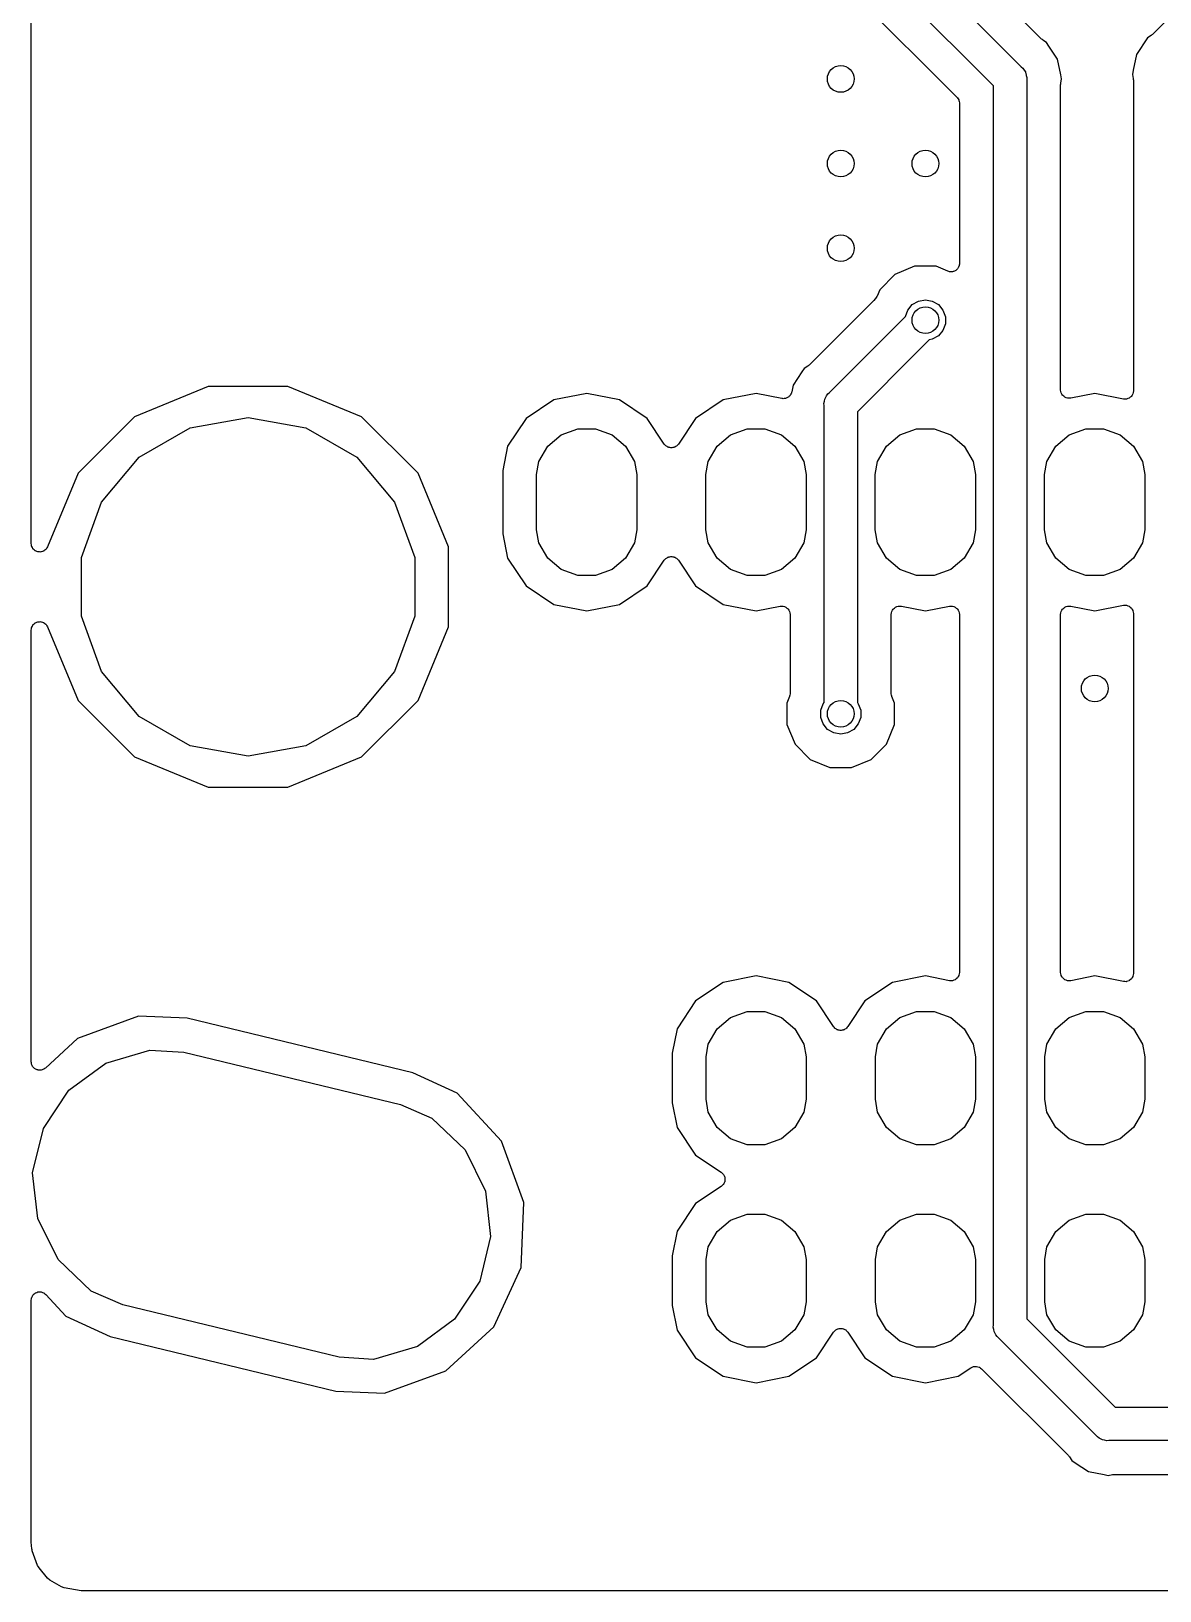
# Model space of a CAD drawing. Extents: x 106 to 188.7, y -135.7 to -88.7.
# Drawn here: x 105.97 to 122.9, y -135.71 to -112.31 of the extents above; entities that cross this region are included whole.
import ezdxf

# ---------------------------------------------------------------- set-up
doc = ezdxf.new("R2010")
doc.units = 0
doc.header["$MEASUREMENT"] = 0
doc.layers.add('BLACK', color=7, linetype='CONTINUOUS')

msp = doc.modelspace()

# ---------------------------------------------------------------- linework, layer by layer
at = {"layer": 'BLACK', "linetype": 'CONTINUOUS'}
for p, q in [((105.968, -120.002), (105.968, -103.518)), ((129.235, -105.913), (122.785, -112.363)), ((121.124, -112.432), (115.095, -106.403)), ((114.55, -106.576), (120.819, -112.846)), ((120.4, -113.134), (114.131, -106.864)), ((113.826, -107.278), (119.855, -113.307)), ((121.135, -112.44), (121.124, -112.432)), ((121.144, -112.448), (121.135, -112.44)), ((121.196, -112.484), (121.144, -112.448)), ((121.232, -112.536), (121.196, -112.484)), ((121.293, -112.628), (121.232, -112.536)), ((121.232, -112.536), (121.232, -112.536)), ((122.713, -112.414), (122.545, -112.665)), ((122.766, -112.379), (122.713, -112.414)), ((122.775, -112.37), (122.766, -112.379)), ((122.785, -112.363), (122.775, -112.37)), ((121.364, -112.734), (121.293, -112.628)), ((121.293, -112.628), (121.293, -112.628)), ((121.41, -112.968), (121.364, -112.734)), ((122.545, -112.665), (122.499, -112.898)), ((120.819, -112.846), (120.844, -112.867)), ((120.844, -112.867), (120.861, -112.896)), ((120.861, -112.896), (120.88, -112.923)), ((120.88, -112.923), (120.883, -112.934)), ((120.883, -112.934), (120.889, -112.943)), ((120.889, -112.943), (120.894, -112.976)), ((120.894, -112.976), (120.903, -113.008)), ((120.903, -113.008), (120.9, -113.041)), ((121.423, -113.03), (121.41, -112.968)), ((121.41, -112.968), (121.41, -112.968)), ((122.499, -112.898), (122.487, -112.961)), ((122.487, -112.961), (122.499, -113.023)), ((122.499, -112.898), (122.499, -112.898)), ((120.4, -131.726), (120.4, -113.134)), ((120.9, -113.041), (120.9, -131.634)), ((121.408, -113.117), (121.41, -113.105)), ((121.408, -117.695), (121.408, -113.117)), ((121.41, -113.092), (121.423, -113.03)), ((121.41, -113.105), (121.41, -113.092)), ((122.499, -113.023), (122.499, -113.035)), ((122.499, -113.035), (122.501, -113.048)), ((122.501, -113.048), (122.501, -117.708)), ((119.855, -113.307), (119.858, -113.311)), ((119.858, -113.311), (119.862, -113.315)), ((119.862, -113.315), (119.871, -113.329)), ((119.871, -113.329), (119.88, -113.343)), ((119.88, -113.343), (119.882, -113.348)), ((119.882, -113.348), (119.884, -113.353)), ((119.884, -113.353), (119.887, -113.369)), ((119.887, -113.369), (119.892, -113.386)), ((119.892, -113.386), (119.891, -113.391)), ((119.891, -113.391), (119.892, -113.397)), ((119.892, -113.397), (119.892, -115.797)), ((119.889, -115.824), (119.886, -115.832)), ((119.89, -115.811), (119.889, -115.824)), ((119.892, -115.797), (119.89, -115.811)), ((118.922, -115.965), (118.695, -116.192)), ((119.219, -115.841), (118.922, -115.965)), ((119.541, -115.841), (119.219, -115.841)), ((119.716, -115.914), (119.541, -115.841)), ((119.73, -115.917), (119.716, -115.914)), ((119.743, -115.922), (119.73, -115.917)), ((119.751, -115.922), (119.743, -115.922)), ((119.759, -115.924), (119.751, -115.922)), ((119.773, -115.922), (119.759, -115.924)), ((119.787, -115.922), (119.773, -115.922)), ((119.795, -115.919), (119.787, -115.922)), ((119.803, -115.918), (119.795, -115.919)), ((119.815, -115.912), (119.803, -115.918)), ((119.829, -115.907), (119.815, -115.912)), ((119.835, -115.902), (119.829, -115.907)), ((119.842, -115.898), (119.835, -115.902)), ((119.852, -115.887), (119.842, -115.898)), ((119.862, -115.879), (119.852, -115.887)), ((119.866, -115.871), (119.862, -115.879)), ((119.872, -115.865), (119.866, -115.871)), ((119.877, -115.852), (119.872, -115.865)), ((119.884, -115.84), (119.877, -115.852)), ((119.886, -115.832), (119.884, -115.84)), ((118.652, -116.294), (118.641, -116.31)), ((118.653, -116.292), (118.652, -116.294)), ((118.655, -116.289), (118.653, -116.292)), ((118.695, -116.192), (118.655, -116.289)), ((118.606, -116.352), (117.636, -117.322)), ((118.627, -116.33), (118.606, -116.352)), ((118.606, -116.352), (118.606, -116.352)), ((118.629, -116.328), (118.627, -116.33)), ((118.631, -116.326), (118.629, -116.328)), ((118.641, -116.31), (118.631, -116.326)), ((119.08, -116.596), (119.116, -116.497)), ((119.116, -116.497), (119.184, -116.416)), ((119.184, -116.416), (119.276, -116.363)), ((119.276, -116.363), (119.38, -116.345)), ((119.38, -116.345), (119.484, -116.363)), ((119.484, -116.363), (119.576, -116.416)), ((119.576, -116.416), (119.644, -116.497)), ((119.644, -116.497), (119.68, -116.597)), ((117.941, -117.735), (118.919, -116.757)), ((118.919, -116.757), (119.08, -116.596)), ((118.919, -116.757), (118.919, -116.757)), ((119.68, -116.702), (119.644, -116.802)), ((119.68, -116.597), (119.68, -116.702)), ((119.439, -116.944), (119.272, -117.111)), ((119.484, -116.936), (119.439, -116.944)), ((119.576, -116.883), (119.484, -116.936)), ((119.644, -116.802), (119.576, -116.883)), ((119.272, -117.111), (118.36, -118.023)), ((119.272, -117.111), (119.272, -117.111)), ((117.528, -117.426), (117.396, -117.624)), ((117.564, -117.373), (117.528, -117.426)), ((117.528, -117.426), (117.528, -117.426)), ((117.616, -117.338), (117.564, -117.373)), ((117.625, -117.329), (117.616, -117.338)), ((117.636, -117.322), (117.625, -117.329)), ((108.622, -117.642), (107.516, -118.1)), ((109.818, -117.642), (108.622, -117.642)), ((110.924, -118.1), (109.818, -117.642)), ((117.396, -117.624), (117.376, -117.725)), ((121.408, -117.696), (121.408, -117.695)), ((121.408, -117.697), (121.408, -117.696)), ((121.412, -117.718), (121.408, -117.697)), ((113.809, -117.845), (113.393, -118.123)), ((114.3, -117.748), (113.809, -117.845)), ((114.791, -117.845), (114.3, -117.748)), ((115.207, -118.123), (114.791, -117.845)), ((116.349, -117.845), (115.933, -118.123)), ((116.84, -117.748), (116.349, -117.845)), ((117.227, -117.824), (116.84, -117.748)), ((117.238, -117.825), (117.227, -117.824)), ((117.249, -117.827), (117.238, -117.825)), ((117.26, -117.825), (117.249, -117.827)), ((117.271, -117.825), (117.26, -117.825)), ((117.281, -117.822), (117.271, -117.825)), ((117.292, -117.82), (117.281, -117.822)), ((117.302, -117.815), (117.292, -117.82)), ((117.312, -117.811), (117.302, -117.815)), ((117.321, -117.804), (117.312, -117.811)), ((117.331, -117.799), (117.321, -117.804)), ((117.338, -117.791), (117.331, -117.799)), ((117.347, -117.784), (117.338, -117.791)), ((117.353, -117.774), (117.347, -117.784)), ((117.36, -117.766), (117.353, -117.774)), ((117.364, -117.755), (117.36, -117.766)), ((117.37, -117.746), (117.364, -117.755)), ((117.372, -117.735), (117.37, -117.746)), ((117.376, -117.725), (117.372, -117.735)), ((117.857, -117.897), (117.866, -117.865)), ((117.86, -117.93), (117.857, -117.897)), ((117.86, -122.386), (117.86, -117.93)), ((117.866, -117.865), (117.871, -117.833)), ((117.871, -117.833), (117.877, -117.823)), ((117.877, -117.823), (117.88, -117.812)), ((117.88, -117.812), (117.899, -117.785)), ((117.899, -117.785), (117.916, -117.756)), ((117.916, -117.756), (117.941, -117.735)), ((121.416, -117.738), (121.412, -117.718)), ((121.416, -117.739), (121.416, -117.738)), ((121.417, -117.741), (121.416, -117.739)), ((121.427, -117.758), (121.417, -117.741)), ((121.438, -117.776), (121.427, -117.758)), ((121.439, -117.777), (121.438, -117.776)), ((121.44, -117.778), (121.439, -117.777)), ((121.456, -117.791), (121.44, -117.778)), ((121.471, -117.805), (121.456, -117.791)), ((121.473, -117.805), (121.471, -117.805)), ((121.474, -117.806), (121.473, -117.805)), ((121.494, -117.813), (121.474, -117.806)), ((121.513, -117.82), (121.494, -117.813)), ((121.514, -117.82), (121.513, -117.82)), ((121.516, -117.82), (121.514, -117.82)), ((121.536, -117.82), (121.516, -117.82)), ((121.557, -117.82), (121.536, -117.82)), ((121.558, -117.819), (121.557, -117.82)), ((121.56, -117.819), (121.558, -117.819)), ((121.92, -117.748), (121.56, -117.819)), ((122.35, -117.833), (121.92, -117.748)), ((122.351, -117.833), (122.35, -117.833)), ((122.352, -117.833), (122.351, -117.833)), ((122.373, -117.833), (122.352, -117.833)), ((122.394, -117.834), (122.373, -117.833)), ((122.395, -117.833), (122.394, -117.834)), ((122.396, -117.833), (122.395, -117.833)), ((122.416, -117.826), (122.396, -117.833)), ((122.436, -117.82), (122.416, -117.826)), ((122.437, -117.819), (122.436, -117.82)), ((122.438, -117.818), (122.437, -117.819)), ((122.454, -117.805), (122.438, -117.818)), ((122.47, -117.792), (122.454, -117.805)), ((122.471, -117.791), (122.47, -117.792)), ((122.472, -117.79), (122.471, -117.791)), ((122.482, -117.772), (122.472, -117.79)), ((122.493, -117.754), (122.482, -117.772)), ((122.494, -117.752), (122.493, -117.753)), ((122.493, -117.753), (122.493, -117.754)), ((122.497, -117.732), (122.494, -117.752)), ((122.501, -117.711), (122.497, -117.732)), ((122.501, -117.708), (122.501, -117.71)), ((122.501, -117.71), (122.501, -117.711)), ((107.516, -118.1), (106.67, -118.946)), ((108.352, -118.265), (109.22, -118.111)), ((109.22, -118.111), (110.088, -118.265)), ((111.77, -118.946), (110.924, -118.1)), ((113.393, -118.123), (113.114, -118.54)), ((115.464, -118.508), (115.207, -118.123)), ((115.933, -118.123), (115.676, -118.508)), ((118.36, -118.023), (118.36, -122.386)), ((107.588, -118.705), (108.352, -118.265)), ((110.088, -118.265), (110.852, -118.705)), ((113.716, -118.541), (113.919, -118.371)), ((113.919, -118.371), (114.168, -118.28)), ((114.168, -118.28), (114.432, -118.28)), ((114.432, -118.28), (114.681, -118.371)), ((114.681, -118.371), (114.884, -118.541)), ((116.256, -118.541), (116.459, -118.371)), ((116.459, -118.371), (116.708, -118.28)), ((116.708, -118.28), (116.972, -118.28)), ((116.972, -118.28), (117.221, -118.371)), ((117.221, -118.371), (117.424, -118.541)), ((118.796, -118.541), (118.999, -118.371)), ((118.999, -118.371), (119.248, -118.28)), ((119.248, -118.28), (119.512, -118.28)), ((119.512, -118.28), (119.761, -118.371)), ((119.761, -118.371), (119.964, -118.541)), ((121.336, -118.541), (121.539, -118.371)), ((121.539, -118.371), (121.788, -118.28)), ((121.788, -118.28), (122.052, -118.28)), ((122.052, -118.28), (122.301, -118.371)), ((122.301, -118.371), (122.504, -118.541)), ((113.114, -118.54), (113.041, -118.907)), ((113.584, -118.77), (113.716, -118.541)), ((114.884, -118.541), (115.016, -118.77)), ((115.474, -118.518), (115.464, -118.508)), ((115.482, -118.529), (115.474, -118.518)), ((115.489, -118.534), (115.482, -118.529)), ((115.495, -118.54), (115.489, -118.534)), ((115.507, -118.546), (115.495, -118.54)), ((115.519, -118.554), (115.507, -118.546)), ((115.527, -118.556), (115.519, -118.554)), ((115.534, -118.559), (115.527, -118.556)), ((115.548, -118.561), (115.534, -118.559)), ((115.562, -118.564), (115.548, -118.561)), ((115.57, -118.563), (115.562, -118.564)), ((115.578, -118.564), (115.57, -118.563)), ((115.592, -118.561), (115.578, -118.564)), ((115.606, -118.559), (115.592, -118.561)), ((115.613, -118.556), (115.606, -118.559)), ((115.621, -118.554), (115.613, -118.556)), ((115.633, -118.546), (115.621, -118.554)), ((115.645, -118.54), (115.633, -118.546)), ((115.651, -118.534), (115.645, -118.54)), ((115.658, -118.529), (115.651, -118.534)), ((115.666, -118.518), (115.658, -118.529)), ((115.676, -118.508), (115.666, -118.518)), ((116.124, -118.77), (116.256, -118.541)), ((117.424, -118.541), (117.556, -118.77)), ((118.664, -118.77), (118.796, -118.541)), ((119.964, -118.541), (120.096, -118.77)), ((121.204, -118.77), (121.336, -118.541)), ((122.504, -118.541), (122.636, -118.77)), ((107.022, -119.381), (107.588, -118.705)), ((110.852, -118.705), (111.418, -119.381)), ((113.549, -118.965), (113.584, -118.77)), ((115.016, -118.77), (115.051, -118.965)), ((116.089, -118.965), (116.124, -118.77)), ((117.556, -118.77), (117.591, -118.965)), ((118.629, -118.965), (118.664, -118.77)), ((120.096, -118.77), (120.131, -118.965)), ((121.169, -118.965), (121.204, -118.77)), ((122.636, -118.77), (122.671, -118.965)), ((106.67, -118.946), (106.212, -120.051)), ((112.228, -120.052), (111.77, -118.946)), ((113.041, -118.907), (113.041, -119.853)), ((113.549, -119.795), (113.549, -118.965)), ((115.051, -118.965), (115.051, -119.795)), ((116.089, -119.795), (116.089, -118.965)), ((117.591, -118.965), (117.591, -119.795)), ((118.629, -119.795), (118.629, -118.965)), ((120.131, -118.965), (120.131, -119.795)), ((121.169, -119.795), (121.169, -118.965)), ((122.671, -118.965), (122.671, -119.795)), ((106.72, -120.209), (107.022, -119.381)), ((111.418, -119.381), (111.72, -120.209)), ((113.584, -119.99), (113.549, -119.795)), ((115.051, -119.795), (115.016, -119.99)), ((116.124, -119.99), (116.089, -119.795)), ((117.591, -119.795), (117.556, -119.99)), ((118.664, -119.99), (118.629, -119.795)), ((120.131, -119.795), (120.096, -119.99)), ((121.204, -119.99), (121.169, -119.795)), ((122.671, -119.795), (122.636, -119.99)), ((105.971, -120.021), (105.968, -120.002)), ((105.974, -120.04), (105.971, -120.021)), ((113.041, -119.853), (113.114, -120.22)), ((113.716, -120.219), (113.584, -119.99)), ((115.016, -119.99), (114.884, -120.219)), ((116.256, -120.219), (116.124, -119.99)), ((117.556, -119.99), (117.424, -120.219)), ((118.796, -120.219), (118.664, -119.99)), ((120.096, -119.99), (119.964, -120.219)), ((121.336, -120.219), (121.204, -119.99)), ((122.636, -119.99), (122.504, -120.219)), ((105.975, -120.043), (105.974, -120.04)), ((105.976, -120.046), (105.975, -120.043)), ((105.985, -120.062), (105.976, -120.046)), ((105.994, -120.08), (105.985, -120.062)), ((105.996, -120.081), (105.994, -120.08)), ((105.998, -120.084), (105.996, -120.081)), ((106.013, -120.096), (105.998, -120.084)), ((106.027, -120.109), (106.013, -120.096)), ((106.029, -120.11), (106.027, -120.109)), ((106.031, -120.112), (106.029, -120.11)), ((106.05, -120.119), (106.031, -120.112)), ((106.068, -120.126), (106.05, -120.119)), ((106.07, -120.126), (106.068, -120.126)), ((106.073, -120.127), (106.07, -120.126)), ((106.092, -120.127), (106.073, -120.127)), ((106.112, -120.128), (106.092, -120.127)), ((106.114, -120.127), (106.112, -120.128)), ((106.117, -120.127), (106.114, -120.127)), ((106.135, -120.121), (106.117, -120.127)), ((106.154, -120.115), (106.135, -120.121)), ((106.156, -120.113), (106.154, -120.115)), ((106.158, -120.112), (106.156, -120.113)), ((106.173, -120.1), (106.158, -120.112)), ((106.189, -120.088), (106.173, -120.1)), ((106.19, -120.086), (106.189, -120.088)), ((106.192, -120.084), (106.19, -120.086)), ((106.202, -120.067), (106.192, -120.084)), ((106.212, -120.051), (106.202, -120.067)), ((106.72, -121.091), (106.72, -120.209)), ((111.72, -120.209), (111.72, -121.091)), ((112.228, -121.248), (112.228, -120.052)), ((113.114, -120.22), (113.393, -120.637)), ((113.919, -120.389), (113.716, -120.219)), ((114.884, -120.219), (114.681, -120.389)), ((115.207, -120.637), (115.464, -120.252)), ((115.464, -120.252), (115.474, -120.242)), ((115.474, -120.242), (115.482, -120.231)), ((115.482, -120.231), (115.489, -120.226)), ((115.489, -120.226), (115.495, -120.22)), ((115.495, -120.22), (115.507, -120.214)), ((115.507, -120.214), (115.519, -120.206)), ((115.519, -120.206), (115.527, -120.204)), ((115.527, -120.204), (115.534, -120.201)), ((115.534, -120.201), (115.548, -120.199)), ((115.548, -120.199), (115.562, -120.196)), ((115.562, -120.196), (115.57, -120.197)), ((115.57, -120.197), (115.578, -120.196)), ((115.578, -120.196), (115.592, -120.199)), ((115.592, -120.199), (115.606, -120.201)), ((115.606, -120.201), (115.613, -120.204)), ((115.613, -120.204), (115.621, -120.206)), ((115.621, -120.206), (115.633, -120.214)), ((115.633, -120.214), (115.645, -120.22)), ((115.645, -120.22), (115.651, -120.226)), ((115.651, -120.226), (115.658, -120.231)), ((115.658, -120.231), (115.666, -120.242)), ((115.666, -120.242), (115.676, -120.252)), ((115.676, -120.252), (115.933, -120.637)), ((116.459, -120.389), (116.256, -120.219)), ((117.424, -120.219), (117.221, -120.389)), ((118.999, -120.389), (118.796, -120.219)), ((119.964, -120.219), (119.761, -120.389)), ((121.539, -120.389), (121.336, -120.219)), ((122.504, -120.219), (122.301, -120.389)), ((114.168, -120.48), (113.919, -120.389)), ((114.432, -120.48), (114.168, -120.48)), ((114.681, -120.389), (114.432, -120.48)), ((116.708, -120.48), (116.459, -120.389)), ((116.972, -120.48), (116.708, -120.48)), ((117.221, -120.389), (116.972, -120.48)), ((119.248, -120.48), (118.999, -120.389)), ((119.512, -120.48), (119.248, -120.48)), ((119.761, -120.389), (119.512, -120.48)), ((121.788, -120.48), (121.539, -120.389)), ((122.052, -120.48), (121.788, -120.48)), ((122.301, -120.389), (122.052, -120.48)), ((113.393, -120.637), (113.809, -120.915)), ((114.791, -120.915), (115.207, -120.637)), ((115.933, -120.637), (116.349, -120.915)), ((113.809, -120.915), (114.3, -121.012)), ((114.3, -121.012), (114.791, -120.915)), ((116.349, -120.915), (116.84, -121.012)), ((116.84, -121.012), (117.2, -120.941)), ((117.2, -120.941), (117.202, -120.941)), ((117.202, -120.941), (117.203, -120.94)), ((117.203, -120.94), (117.224, -120.94)), ((117.224, -120.94), (117.244, -120.94)), ((117.244, -120.94), (117.246, -120.94)), ((117.246, -120.94), (117.247, -120.94)), ((117.247, -120.94), (117.266, -120.947)), ((117.266, -120.947), (117.286, -120.954)), ((117.286, -120.954), (117.287, -120.955)), ((117.287, -120.955), (117.288, -120.955)), ((117.288, -120.955), (117.304, -120.969)), ((117.304, -120.969), (117.32, -120.982)), ((118.9, -120.982), (118.916, -120.969)), ((118.916, -120.969), (118.931, -120.955)), ((118.931, -120.955), (118.933, -120.955)), ((118.933, -120.955), (118.934, -120.954)), ((118.934, -120.954), (118.954, -120.947)), ((118.954, -120.947), (118.973, -120.94)), ((118.973, -120.94), (118.974, -120.94)), ((118.974, -120.94), (118.976, -120.94)), ((118.976, -120.94), (118.996, -120.94)), ((118.996, -120.94), (119.017, -120.94)), ((119.017, -120.94), (119.018, -120.941)), ((119.018, -120.941), (119.02, -120.941)), ((119.02, -120.941), (119.38, -121.012)), ((119.38, -121.012), (119.74, -120.941)), ((119.74, -120.941), (119.742, -120.941)), ((119.742, -120.941), (119.743, -120.94)), ((119.743, -120.94), (119.764, -120.94)), ((119.764, -120.94), (119.784, -120.94)), ((119.784, -120.94), (119.786, -120.94)), ((119.786, -120.94), (119.787, -120.94)), ((119.787, -120.94), (119.806, -120.947)), ((119.806, -120.947), (119.826, -120.954)), ((119.826, -120.954), (119.827, -120.955)), ((119.827, -120.955), (119.829, -120.955)), ((119.829, -120.955), (119.844, -120.969)), ((119.844, -120.969), (119.86, -120.982)), ((121.44, -120.982), (121.456, -120.969)), ((121.456, -120.969), (121.471, -120.955)), ((121.471, -120.955), (121.473, -120.955)), ((121.473, -120.955), (121.474, -120.954)), ((121.474, -120.954), (121.494, -120.947)), ((121.494, -120.947), (121.513, -120.94)), ((121.513, -120.94), (121.514, -120.94)), ((121.514, -120.94), (121.516, -120.94)), ((121.516, -120.94), (121.536, -120.94)), ((121.536, -120.94), (121.557, -120.94)), ((121.557, -120.94), (121.558, -120.941)), ((121.558, -120.941), (121.56, -120.941)), ((121.56, -120.941), (121.92, -121.012)), ((121.92, -121.012), (122.35, -120.927)), ((122.35, -120.927), (122.351, -120.927)), ((122.351, -120.927), (122.352, -120.927)), ((122.352, -120.927), (122.373, -120.927)), ((122.373, -120.927), (122.394, -120.926)), ((122.394, -120.926), (122.395, -120.927)), ((122.395, -120.927), (122.396, -120.927)), ((122.396, -120.927), (122.416, -120.934)), ((122.416, -120.934), (122.436, -120.94)), ((122.436, -120.94), (122.437, -120.941)), ((122.437, -120.941), (122.438, -120.942)), ((122.438, -120.942), (122.454, -120.955)), ((122.454, -120.955), (122.47, -120.968)), ((122.47, -120.968), (122.471, -120.969)), ((122.471, -120.969), (122.472, -120.97)), ((122.472, -120.97), (122.482, -120.988)), ((105.998, -121.216), (106.013, -121.204)), ((106.013, -121.204), (106.027, -121.191)), ((106.027, -121.191), (106.029, -121.19)), ((106.029, -121.19), (106.031, -121.188)), ((106.031, -121.188), (106.05, -121.181)), ((106.05, -121.181), (106.068, -121.174)), ((106.068, -121.174), (106.07, -121.174)), ((106.07, -121.174), (106.073, -121.173)), ((106.073, -121.173), (106.092, -121.173)), ((106.092, -121.173), (106.112, -121.172)), ((106.112, -121.172), (106.114, -121.173)), ((106.114, -121.173), (106.117, -121.173)), ((106.117, -121.173), (106.135, -121.179)), ((106.135, -121.179), (106.154, -121.185)), ((106.154, -121.185), (106.156, -121.187)), ((106.156, -121.187), (106.158, -121.188)), ((106.158, -121.188), (106.173, -121.2)), ((106.173, -121.2), (106.189, -121.212)), ((107.022, -121.919), (106.72, -121.091)), ((111.72, -121.091), (111.418, -121.919)), ((117.32, -120.982), (117.321, -120.983)), ((117.321, -120.983), (117.322, -120.984)), ((117.322, -120.984), (117.333, -121.002)), ((117.333, -121.002), (117.343, -121.019)), ((117.343, -121.019), (117.344, -121.021)), ((117.344, -121.021), (117.344, -121.022)), ((117.344, -121.022), (117.348, -121.042)), ((117.348, -121.042), (117.352, -121.063)), ((117.352, -121.063), (117.352, -121.064)), ((117.352, -121.064), (117.352, -121.065)), ((117.352, -121.065), (117.352, -122.248)), ((118.868, -121.063), (118.872, -121.042)), ((118.868, -121.064), (118.868, -121.063)), ((118.868, -121.065), (118.868, -121.064)), ((118.868, -122.248), (118.868, -121.065)), ((118.872, -121.042), (118.876, -121.022)), ((118.876, -121.021), (118.877, -121.019)), ((118.876, -121.022), (118.876, -121.021)), ((118.877, -121.019), (118.887, -121.002)), ((118.887, -121.002), (118.898, -120.984)), ((118.898, -120.984), (118.899, -120.983)), ((118.899, -120.983), (118.9, -120.982)), ((119.86, -120.982), (119.861, -120.983)), ((119.861, -120.983), (119.862, -120.984)), ((119.862, -120.984), (119.873, -121.002)), ((119.873, -121.002), (119.883, -121.019)), ((119.883, -121.019), (119.884, -121.021)), ((119.884, -121.021), (119.884, -121.022)), ((119.884, -121.022), (119.888, -121.042)), ((119.888, -121.042), (119.892, -121.063)), ((119.892, -121.063), (119.892, -121.064)), ((119.892, -121.064), (119.892, -121.065)), ((119.892, -121.065), (119.892, -126.434)), ((121.408, -121.063), (121.412, -121.042)), ((121.408, -121.064), (121.408, -121.063)), ((121.408, -121.065), (121.408, -121.064)), ((121.408, -126.434), (121.408, -121.065)), ((121.412, -121.042), (121.416, -121.022)), ((121.416, -121.021), (121.417, -121.019)), ((121.416, -121.022), (121.416, -121.021)), ((121.417, -121.019), (121.427, -121.002)), ((121.427, -121.002), (121.438, -120.984)), ((121.438, -120.984), (121.439, -120.983)), ((121.439, -120.983), (121.44, -120.982)), ((122.482, -120.988), (122.493, -121.006)), ((122.493, -121.006), (122.493, -121.007)), ((122.493, -121.007), (122.494, -121.008)), ((122.494, -121.008), (122.497, -121.028)), ((122.497, -121.028), (122.501, -121.049)), ((122.501, -121.049), (122.501, -121.05)), ((122.501, -121.05), (122.501, -121.052)), ((122.501, -121.052), (122.501, -126.448)), ((105.968, -121.298), (105.971, -121.279)), ((105.968, -127.777), (105.968, -121.298)), ((105.971, -121.279), (105.974, -121.26)), ((105.974, -121.26), (105.975, -121.257)), ((105.975, -121.257), (105.976, -121.254)), ((105.976, -121.254), (105.985, -121.238)), ((105.985, -121.238), (105.994, -121.22)), ((105.994, -121.22), (105.996, -121.219)), ((105.996, -121.219), (105.998, -121.216)), ((106.189, -121.212), (106.19, -121.214)), ((106.19, -121.214), (106.192, -121.216)), ((106.192, -121.216), (106.202, -121.233)), ((106.202, -121.233), (106.212, -121.249)), ((106.212, -121.249), (106.67, -122.354)), ((111.77, -122.354), (112.228, -121.248)), ((107.588, -122.595), (107.022, -121.919)), ((111.418, -121.919), (110.852, -122.595)), ((106.67, -122.354), (107.516, -123.2)), ((110.924, -123.2), (111.77, -122.354)), ((117.342, -122.297), (117.302, -122.394)), ((117.343, -122.294), (117.342, -122.297)), ((117.344, -122.292), (117.343, -122.294)), ((117.348, -122.273), (117.344, -122.292)), ((117.352, -122.254), (117.348, -122.273)), ((117.352, -122.248), (117.352, -122.251)), ((117.352, -122.251), (117.352, -122.254)), ((118.868, -122.251), (118.868, -122.248)), ((118.868, -122.254), (118.868, -122.251)), ((118.872, -122.273), (118.868, -122.254)), ((118.876, -122.292), (118.872, -122.273)), ((118.877, -122.294), (118.876, -122.292)), ((118.878, -122.297), (118.877, -122.294)), ((118.918, -122.394), (118.878, -122.297)), ((108.352, -123.035), (107.588, -122.595)), ((110.852, -122.595), (110.088, -123.035)), ((117.302, -122.394), (117.302, -122.716)), ((117.81, -122.502), (117.846, -122.403)), ((117.81, -122.608), (117.81, -122.502)), ((117.846, -122.707), (117.81, -122.608)), ((117.846, -122.403), (117.86, -122.386)), ((118.36, -122.386), (118.374, -122.403)), ((118.374, -122.403), (118.41, -122.502)), ((118.41, -122.608), (118.374, -122.707)), ((118.41, -122.502), (118.41, -122.608)), ((118.918, -122.716), (118.918, -122.394)), ((117.302, -122.716), (117.425, -123.013)), ((117.914, -122.788), (117.846, -122.707)), ((118.006, -122.841), (117.914, -122.788)), ((118.11, -122.86), (118.006, -122.841)), ((118.214, -122.841), (118.11, -122.86)), ((118.306, -122.788), (118.214, -122.841)), ((118.374, -122.707), (118.306, -122.788)), ((118.795, -123.013), (118.918, -122.716)), ((109.22, -123.189), (108.352, -123.035)), ((110.088, -123.035), (109.22, -123.189)), ((117.425, -123.013), (117.652, -123.24)), ((118.568, -123.24), (118.795, -123.013)), ((107.516, -123.2), (108.622, -123.658)), ((109.818, -123.658), (110.924, -123.2)), ((117.652, -123.24), (117.949, -123.363)), ((118.271, -123.363), (118.568, -123.24)), ((117.949, -123.363), (118.271, -123.363)), ((108.622, -123.658), (109.818, -123.658)), ((116.349, -126.585), (115.933, -126.863)), ((116.84, -126.487), (116.349, -126.585)), ((117.331, -126.585), (116.84, -126.487)), ((117.747, -126.863), (117.331, -126.585)), ((118.889, -126.585), (118.473, -126.863)), ((119.38, -126.487), (118.889, -126.585)), ((119.74, -126.559), (119.38, -126.487)), ((119.742, -126.559), (119.74, -126.559)), ((119.743, -126.56), (119.742, -126.559)), ((119.764, -126.56), (119.743, -126.56)), ((119.784, -126.56), (119.764, -126.56)), ((119.786, -126.56), (119.784, -126.56)), ((119.787, -126.56), (119.786, -126.56)), ((119.806, -126.552), (119.787, -126.56)), ((119.826, -126.546), (119.806, -126.552)), ((119.827, -126.545), (119.826, -126.546)), ((119.828, -126.544), (119.827, -126.545)), ((119.844, -126.531), (119.828, -126.544)), ((119.86, -126.518), (119.844, -126.531)), ((119.861, -126.517), (119.86, -126.518)), ((119.862, -126.516), (119.861, -126.517)), ((119.873, -126.498), (119.862, -126.516)), ((119.883, -126.48), (119.873, -126.498)), ((119.884, -126.479), (119.883, -126.48)), ((119.888, -126.458), (119.884, -126.478)), ((119.884, -126.478), (119.884, -126.479)), ((119.892, -126.437), (119.888, -126.458)), ((119.892, -126.434), (119.892, -126.436)), ((119.892, -126.436), (119.892, -126.437)), ((121.408, -126.436), (121.408, -126.434)), ((121.408, -126.437), (121.408, -126.436)), ((121.412, -126.458), (121.408, -126.437)), ((121.416, -126.478), (121.412, -126.458)), ((121.416, -126.479), (121.416, -126.478)), ((121.417, -126.48), (121.416, -126.479)), ((121.427, -126.498), (121.417, -126.48)), ((121.438, -126.516), (121.427, -126.498)), ((121.439, -126.517), (121.438, -126.516)), ((121.44, -126.518), (121.439, -126.517)), ((121.456, -126.531), (121.44, -126.518)), ((121.471, -126.544), (121.456, -126.531)), ((121.473, -126.545), (121.471, -126.544)), ((121.474, -126.546), (121.473, -126.545)), ((121.494, -126.552), (121.474, -126.546)), ((121.513, -126.56), (121.494, -126.552)), ((121.514, -126.56), (121.513, -126.56)), ((121.516, -126.56), (121.514, -126.56)), ((121.536, -126.56), (121.516, -126.56)), ((121.557, -126.56), (121.536, -126.56)), ((121.558, -126.559), (121.557, -126.56)), ((121.56, -126.559), (121.558, -126.559)), ((121.92, -126.487), (121.56, -126.559)), ((122.35, -126.573), (121.92, -126.487)), ((122.351, -126.573), (122.35, -126.573)), ((122.352, -126.573), (122.351, -126.573)), ((122.373, -126.573), (122.352, -126.573)), ((122.394, -126.574), (122.373, -126.573)), ((122.395, -126.573), (122.394, -126.574)), ((122.396, -126.573), (122.395, -126.573)), ((122.416, -126.566), (122.396, -126.573)), ((122.436, -126.56), (122.416, -126.566)), ((122.437, -126.559), (122.436, -126.56)), ((122.438, -126.558), (122.437, -126.559)), ((122.454, -126.545), (122.438, -126.558)), ((122.47, -126.532), (122.454, -126.545)), ((122.471, -126.531), (122.47, -126.532)), ((122.472, -126.53), (122.471, -126.531)), ((122.482, -126.512), (122.472, -126.53)), ((122.493, -126.494), (122.482, -126.512)), ((122.494, -126.492), (122.493, -126.493)), ((122.493, -126.493), (122.493, -126.494)), ((122.497, -126.471), (122.494, -126.492)), ((122.501, -126.451), (122.497, -126.471)), ((122.501, -126.448), (122.501, -126.45)), ((122.501, -126.45), (122.501, -126.451)), ((115.933, -126.863), (115.655, -127.279)), ((116.459, -127.11), (116.708, -127.02)), ((116.708, -127.02), (116.972, -127.02)), ((116.972, -127.02), (117.221, -127.11)), ((118.004, -127.248), (117.747, -126.863)), ((118.473, -126.863), (118.216, -127.248)), ((118.999, -127.11), (119.248, -127.02)), ((119.248, -127.02), (119.512, -127.02)), ((119.512, -127.02), (119.761, -127.11)), ((121.539, -127.11), (121.788, -127.02)), ((121.788, -127.02), (122.052, -127.02)), ((122.052, -127.02), (122.301, -127.11)), ((107.578, -127.092), (106.66, -127.429)), ((108.308, -127.122), (107.578, -127.092)), ((111.694, -127.942), (108.308, -127.122)), ((115.655, -127.279), (115.582, -127.646)), ((116.124, -127.51), (116.257, -127.28)), ((116.257, -127.28), (116.459, -127.11)), ((117.221, -127.11), (117.423, -127.28)), ((117.423, -127.28), (117.556, -127.51)), ((118.014, -127.258), (118.004, -127.248)), ((118.022, -127.269), (118.014, -127.258)), ((118.029, -127.274), (118.022, -127.269)), ((118.035, -127.28), (118.029, -127.274)), ((118.047, -127.286), (118.035, -127.28)), ((118.059, -127.294), (118.047, -127.286)), ((118.173, -127.286), (118.161, -127.294)), ((118.185, -127.28), (118.173, -127.286)), ((118.191, -127.274), (118.185, -127.28)), ((118.198, -127.269), (118.191, -127.274)), ((118.206, -127.258), (118.198, -127.269)), ((118.216, -127.248), (118.206, -127.258)), ((118.664, -127.51), (118.797, -127.28)), ((118.797, -127.28), (118.999, -127.11)), ((119.761, -127.11), (119.963, -127.28)), ((119.963, -127.28), (120.096, -127.51)), ((121.204, -127.51), (121.337, -127.28)), ((121.337, -127.28), (121.539, -127.11)), ((122.301, -127.11), (122.503, -127.28)), ((122.503, -127.28), (122.636, -127.51)), ((106.66, -127.429), (106.181, -127.87)), ((116.09, -127.704), (116.124, -127.51)), ((117.556, -127.51), (117.59, -127.704)), ((118.067, -127.296), (118.059, -127.294)), ((118.074, -127.3), (118.067, -127.296)), ((118.088, -127.301), (118.074, -127.3)), ((118.102, -127.304), (118.088, -127.301)), ((118.11, -127.304), (118.102, -127.304)), ((118.118, -127.304), (118.11, -127.304)), ((118.132, -127.301), (118.118, -127.304)), ((118.146, -127.3), (118.132, -127.301)), ((118.153, -127.296), (118.146, -127.3)), ((118.161, -127.294), (118.153, -127.296)), ((118.63, -127.704), (118.664, -127.51)), ((120.096, -127.51), (120.13, -127.704)), ((121.17, -127.704), (121.204, -127.51)), ((122.636, -127.51), (122.67, -127.704)), ((107.085, -127.795), (107.745, -127.601)), ((107.745, -127.601), (108.258, -127.633)), ((108.258, -127.633), (111.505, -128.419)), ((115.582, -127.646), (115.582, -128.394)), ((116.09, -128.336), (116.09, -127.704)), ((117.59, -127.704), (117.59, -128.336)), ((118.63, -128.336), (118.63, -127.704)), ((120.13, -127.704), (120.13, -128.336)), ((121.17, -128.336), (121.17, -127.704)), ((122.67, -127.704), (122.67, -128.336)), ((105.97, -127.79), (105.968, -127.777)), ((105.971, -127.804), (105.97, -127.79)), ((105.974, -127.812), (105.971, -127.804)), ((105.976, -127.82), (105.974, -127.812)), ((105.983, -127.832), (105.976, -127.82)), ((105.988, -127.845), (105.983, -127.832)), ((105.994, -127.851), (105.988, -127.845)), ((105.998, -127.858), (105.994, -127.851)), ((106.008, -127.867), (105.998, -127.858)), ((106.018, -127.877), (106.008, -127.867)), ((106.025, -127.881), (106.018, -127.877)), ((106.031, -127.886), (106.025, -127.881)), ((106.045, -127.891), (106.031, -127.886)), ((106.057, -127.898), (106.045, -127.891)), ((106.065, -127.899), (106.057, -127.898)), ((106.073, -127.902), (106.065, -127.899)), ((106.087, -127.902), (106.073, -127.902)), ((106.101, -127.903), (106.087, -127.902)), ((106.109, -127.902), (106.101, -127.903)), ((106.117, -127.902), (106.109, -127.902)), ((106.13, -127.897), (106.117, -127.902)), ((106.144, -127.894), (106.13, -127.897)), ((106.151, -127.889), (106.144, -127.894)), ((106.158, -127.886), (106.151, -127.889)), ((106.169, -127.877), (106.158, -127.886)), ((106.181, -127.87), (106.169, -127.877)), ((106.531, -128.203), (107.085, -127.795)), ((112.358, -128.249), (111.694, -127.942)), ((106.151, -128.776), (106.531, -128.203)), ((111.505, -128.419), (111.977, -128.624)), ((113.02, -128.968), (112.358, -128.249)), ((115.582, -128.394), (115.655, -128.761)), ((116.124, -128.53), (116.09, -128.336)), ((117.59, -128.336), (117.556, -128.53)), ((118.664, -128.53), (118.63, -128.336)), ((120.13, -128.336), (120.096, -128.53)), ((121.204, -128.53), (121.17, -128.336)), ((122.67, -128.336), (122.636, -128.53)), ((111.977, -128.624), (112.475, -129.099)), ((116.257, -128.76), (116.124, -128.53)), ((117.556, -128.53), (117.423, -128.76)), ((118.797, -128.76), (118.664, -128.53)), ((120.096, -128.53), (119.963, -128.76)), ((121.337, -128.76), (121.204, -128.53)), ((122.636, -128.53), (122.503, -128.76)), ((105.989, -129.444), (106.151, -128.776)), ((115.655, -128.761), (115.933, -129.177)), ((116.459, -128.93), (116.257, -128.76)), ((116.708, -129.02), (116.459, -128.93)), ((117.221, -128.93), (116.972, -129.02)), ((117.423, -128.76), (117.221, -128.93)), ((118.999, -128.93), (118.797, -128.76)), ((119.248, -129.02), (118.999, -128.93)), ((119.761, -128.93), (119.512, -129.02)), ((119.963, -128.76), (119.761, -128.93)), ((121.539, -128.93), (121.337, -128.76)), ((121.788, -129.02), (121.539, -128.93)), ((122.301, -128.93), (122.052, -129.02)), ((122.503, -128.76), (122.301, -128.93)), ((112.475, -129.099), (112.781, -129.715)), ((113.357, -129.886), (113.02, -128.968)), ((116.972, -129.02), (116.708, -129.02)), ((119.512, -129.02), (119.248, -129.02)), ((122.052, -129.02), (121.788, -129.02)), ((115.933, -129.177), (116.318, -129.434)), ((106.066, -130.127), (105.989, -129.444)), ((116.318, -129.434), (116.328, -129.444)), ((116.328, -129.444), (116.339, -129.452)), ((116.339, -129.628), (116.328, -129.636)), ((116.339, -129.452), (116.344, -129.459)), ((116.344, -129.621), (116.339, -129.628)), ((116.344, -129.459), (116.35, -129.465)), ((116.35, -129.615), (116.344, -129.621)), ((116.35, -129.465), (116.356, -129.477)), ((116.356, -129.603), (116.35, -129.615)), ((116.356, -129.477), (116.364, -129.489)), ((116.364, -129.591), (116.356, -129.603)), ((116.364, -129.489), (116.366, -129.497)), ((116.366, -129.583), (116.364, -129.591)), ((116.366, -129.497), (116.37, -129.504)), ((116.37, -129.576), (116.366, -129.583)), ((116.37, -129.504), (116.371, -129.518)), ((116.371, -129.562), (116.37, -129.576)), ((116.371, -129.518), (116.374, -129.532)), ((116.374, -129.548), (116.371, -129.562)), ((116.374, -129.532), (116.374, -129.54)), ((116.374, -129.54), (116.374, -129.548)), ((112.781, -129.715), (112.857, -130.398)), ((116.318, -129.646), (115.933, -129.903)), ((116.328, -129.636), (116.318, -129.646)), ((113.317, -130.863), (113.357, -129.886)), ((115.933, -129.903), (115.655, -130.319)), ((116.459, -130.15), (116.708, -130.06)), ((116.708, -130.06), (116.972, -130.06)), ((116.972, -130.06), (117.221, -130.15)), ((118.999, -130.15), (119.248, -130.06)), ((119.248, -130.06), (119.512, -130.06)), ((119.512, -130.06), (119.761, -130.15)), ((121.539, -130.15), (121.788, -130.06)), ((121.788, -130.06), (122.052, -130.06)), ((122.052, -130.06), (122.301, -130.15)), ((106.372, -130.743), (106.066, -130.127)), ((115.655, -130.319), (115.582, -130.686)), ((116.124, -130.55), (116.257, -130.32)), ((116.257, -130.32), (116.459, -130.15)), ((117.221, -130.15), (117.423, -130.32)), ((117.423, -130.32), (117.556, -130.55)), ((118.664, -130.55), (118.797, -130.32)), ((118.797, -130.32), (118.999, -130.15)), ((119.761, -130.15), (119.963, -130.32)), ((119.963, -130.32), (120.096, -130.55)), ((121.204, -130.55), (121.337, -130.32)), ((121.337, -130.32), (121.539, -130.15)), ((122.301, -130.15), (122.503, -130.32)), ((122.503, -130.32), (122.636, -130.55)), ((112.857, -130.398), (112.696, -131.066)), ((116.09, -130.744), (116.124, -130.55)), ((117.556, -130.55), (117.59, -130.744)), ((118.63, -130.744), (118.664, -130.55)), ((120.096, -130.55), (120.13, -130.744)), ((121.17, -130.744), (121.204, -130.55)), ((122.636, -130.55), (122.67, -130.744)), ((106.869, -131.218), (106.372, -130.743)), ((115.582, -130.686), (115.582, -131.434)), ((116.09, -131.376), (116.09, -130.744)), ((117.59, -130.744), (117.59, -131.376)), ((118.63, -131.376), (118.63, -130.744)), ((120.13, -130.744), (120.13, -131.376)), ((121.17, -131.376), (121.17, -130.744)), ((122.67, -130.744), (122.67, -131.376)), ((112.906, -131.75), (113.317, -130.863)), ((105.998, -131.272), (106.012, -131.259)), ((106.012, -131.259), (106.026, -131.246)), ((106.026, -131.246), (106.029, -131.245)), ((106.029, -131.245), (106.031, -131.243)), ((106.031, -131.243), (106.05, -131.237)), ((106.05, -131.237), (106.067, -131.229)), ((106.067, -131.229), (106.07, -131.229)), ((106.07, -131.229), (106.073, -131.228)), ((106.073, -131.228), (106.092, -131.228)), ((106.092, -131.228), (106.111, -131.227)), ((106.111, -131.227), (106.114, -131.228)), ((106.114, -131.228), (106.117, -131.228)), ((106.117, -131.228), (106.135, -131.235)), ((106.135, -131.235), (106.153, -131.241)), ((106.153, -131.241), (106.156, -131.242)), ((106.156, -131.242), (106.158, -131.243)), ((106.158, -131.243), (106.173, -131.256)), ((106.173, -131.256), (106.188, -131.267)), ((106.188, -131.267), (106.489, -131.593)), ((107.341, -131.423), (106.869, -131.218)), ((112.696, -131.066), (112.315, -131.639)), ((105.968, -131.353), (105.971, -131.334)), ((105.968, -134.971), (105.968, -131.353)), ((105.971, -131.334), (105.974, -131.315)), ((105.974, -131.315), (105.975, -131.313)), ((105.975, -131.313), (105.976, -131.31)), ((105.976, -131.31), (105.985, -131.293)), ((105.985, -131.293), (105.994, -131.276)), ((105.994, -131.276), (105.996, -131.274)), ((105.996, -131.274), (105.998, -131.272)), ((110.588, -132.209), (107.341, -131.423)), ((115.582, -131.434), (115.655, -131.801)), ((116.124, -131.57), (116.09, -131.376)), ((117.59, -131.376), (117.556, -131.57)), ((118.664, -131.57), (118.63, -131.376)), ((120.13, -131.376), (120.096, -131.57)), ((121.204, -131.57), (121.17, -131.376)), ((122.67, -131.376), (122.636, -131.57)), ((106.489, -131.593), (107.152, -131.9)), ((112.315, -131.639), (111.762, -132.047)), ((116.257, -131.8), (116.124, -131.57)), ((117.556, -131.57), (117.423, -131.8)), ((118.797, -131.8), (118.664, -131.57)), ((120.096, -131.57), (119.963, -131.8)), ((120.397, -131.759), (120.4, -131.726)), ((120.9, -131.634), (122.227, -132.96)), ((121.337, -131.8), (121.204, -131.57)), ((122.636, -131.57), (122.503, -131.8)), ((107.152, -131.9), (110.538, -132.72)), ((112.187, -132.413), (112.906, -131.75)), ((115.655, -131.801), (115.933, -132.217)), ((116.459, -131.97), (116.257, -131.8)), ((116.708, -132.06), (116.459, -131.97)), ((117.221, -131.97), (116.972, -132.06)), ((117.423, -131.8), (117.221, -131.97)), ((117.747, -132.217), (118.004, -131.832)), ((118.004, -131.832), (118.014, -131.822)), ((118.014, -131.822), (118.022, -131.811)), ((118.022, -131.811), (118.029, -131.806)), ((118.029, -131.806), (118.035, -131.8)), ((118.035, -131.8), (118.047, -131.794)), ((118.047, -131.794), (118.059, -131.786)), ((118.059, -131.786), (118.067, -131.784)), ((118.067, -131.784), (118.074, -131.78)), ((118.074, -131.78), (118.088, -131.779)), ((118.088, -131.779), (118.102, -131.776)), ((118.102, -131.776), (118.11, -131.776)), ((118.11, -131.776), (118.118, -131.776)), ((118.118, -131.776), (118.132, -131.779)), ((118.132, -131.779), (118.146, -131.78)), ((118.146, -131.78), (118.153, -131.784)), ((118.153, -131.784), (118.161, -131.786)), ((118.161, -131.786), (118.173, -131.794)), ((118.173, -131.794), (118.185, -131.8)), ((118.185, -131.8), (118.191, -131.806)), ((118.191, -131.806), (118.198, -131.811)), ((118.198, -131.811), (118.206, -131.822)), ((118.206, -131.822), (118.216, -131.832)), ((118.216, -131.832), (118.473, -132.217)), ((118.999, -131.97), (118.797, -131.8)), ((119.248, -132.06), (118.999, -131.97)), ((119.761, -131.97), (119.512, -132.06)), ((119.963, -131.8), (119.761, -131.97)), ((120.406, -131.791), (120.397, -131.759)), ((120.411, -131.824), (120.406, -131.791)), ((120.417, -131.834), (120.411, -131.824)), ((120.42, -131.844), (120.417, -131.834)), ((120.439, -131.872), (120.42, -131.844)), ((120.456, -131.9), (120.439, -131.872)), ((120.481, -131.922), (120.456, -131.9)), ((121.938, -133.379), (120.481, -131.922)), ((121.539, -131.97), (121.337, -131.8)), ((121.788, -132.06), (121.539, -131.97)), ((122.301, -131.97), (122.052, -132.06)), ((122.503, -131.8), (122.301, -131.97)), ((111.762, -132.047), (111.102, -132.241)), ((116.972, -132.06), (116.708, -132.06)), ((119.512, -132.06), (119.248, -132.06)), ((122.052, -132.06), (121.788, -132.06)), ((111.102, -132.241), (110.588, -132.209)), ((111.269, -132.75), (112.187, -132.413)), ((115.933, -132.217), (116.349, -132.495)), ((117.331, -132.495), (117.747, -132.217)), ((118.473, -132.217), (118.889, -132.495)), ((119.871, -132.495), (120.063, -132.367)), ((120.063, -132.367), (120.082, -132.358)), ((120.082, -132.358), (120.101, -132.35)), ((120.101, -132.35), (120.102, -132.349)), ((120.102, -132.349), (120.103, -132.349)), ((120.103, -132.349), (120.124, -132.347)), ((120.124, -132.347), (120.145, -132.346)), ((120.145, -132.346), (120.146, -132.346)), ((120.146, -132.346), (120.147, -132.346)), ((120.147, -132.346), (120.167, -132.352)), ((120.167, -132.352), (120.187, -132.357)), ((120.187, -132.357), (120.188, -132.358)), ((120.188, -132.358), (120.19, -132.358)), ((120.19, -132.358), (120.206, -132.371)), ((120.206, -132.371), (120.223, -132.382)), ((120.223, -132.382), (121.525, -133.684)), ((116.349, -132.495), (116.84, -132.593)), ((116.84, -132.593), (117.331, -132.495)), ((118.889, -132.495), (119.38, -132.593)), ((119.38, -132.593), (119.871, -132.495)), ((110.538, -132.72), (111.269, -132.75)), ((122.227, -132.96), (141.933, -132.96)), ((121.96, -133.404), (121.938, -133.379)), ((121.988, -133.421), (121.96, -133.404)), ((122.016, -133.44), (121.988, -133.421)), ((122.026, -133.443), (122.016, -133.44)), ((122.036, -133.449), (122.026, -133.443)), ((122.069, -133.454), (122.036, -133.449)), ((122.101, -133.463), (122.069, -133.454)), ((122.134, -133.46), (122.101, -133.463)), ((142.026, -133.46), (122.134, -133.46)), ((121.525, -133.684), (121.532, -133.695)), ((121.532, -133.695), (121.541, -133.704)), ((121.541, -133.704), (121.576, -133.757)), ((121.576, -133.757), (121.629, -133.792)), ((121.629, -133.792), (121.629, -133.792)), ((121.629, -133.792), (121.827, -133.924)), ((121.827, -133.924), (122.061, -133.97)), ((122.061, -133.97), (122.061, -133.97)), ((122.061, -133.97), (122.123, -133.983)), ((122.123, -133.983), (122.185, -133.97)), ((122.185, -133.97), (122.198, -133.97)), ((122.198, -133.97), (122.21, -133.968)), ((122.21, -133.968), (141.95, -133.968)), ((105.969, -134.977), (105.968, -134.971)), ((105.968, -134.982), (105.969, -134.977)), ((105.977, -135.083), (105.968, -134.982)), ((105.982, -135.099), (105.977, -135.083)), ((105.984, -135.115), (105.982, -135.099)), ((106.063, -135.332), (105.984, -135.115)), ((106.076, -135.354), (106.063, -135.332)), ((106.085, -135.37), (106.076, -135.354)), ((106.213, -135.523), (106.085, -135.37)), ((106.247, -135.551), (106.213, -135.523)), ((106.42, -135.651), (106.247, -135.551)), ((106.247, -135.551), (106.247, -135.551)), ((106.461, -135.666), (106.42, -135.651)), ((106.718, -135.711), (106.461, -135.666)), ((106.729, -135.711), (106.718, -135.711)), ((106.74, -135.713), (106.729, -135.711)), ((187.93, -135.713), (106.74, -135.713))]:
    msp.add_line(p, q, dxfattribs=at)
at = {"layer": 'BLACK'}
for centre in [(118.11, -113.03), (118.11, -114.3), (119.38, -114.3), (118.11, -115.57), (119.38, -116.649), (121.92, -122.174), (118.11, -122.555)]:
    msp.add_circle(centre, 0.2, dxfattribs=at)

doc.saveas('drawing.dxf')
